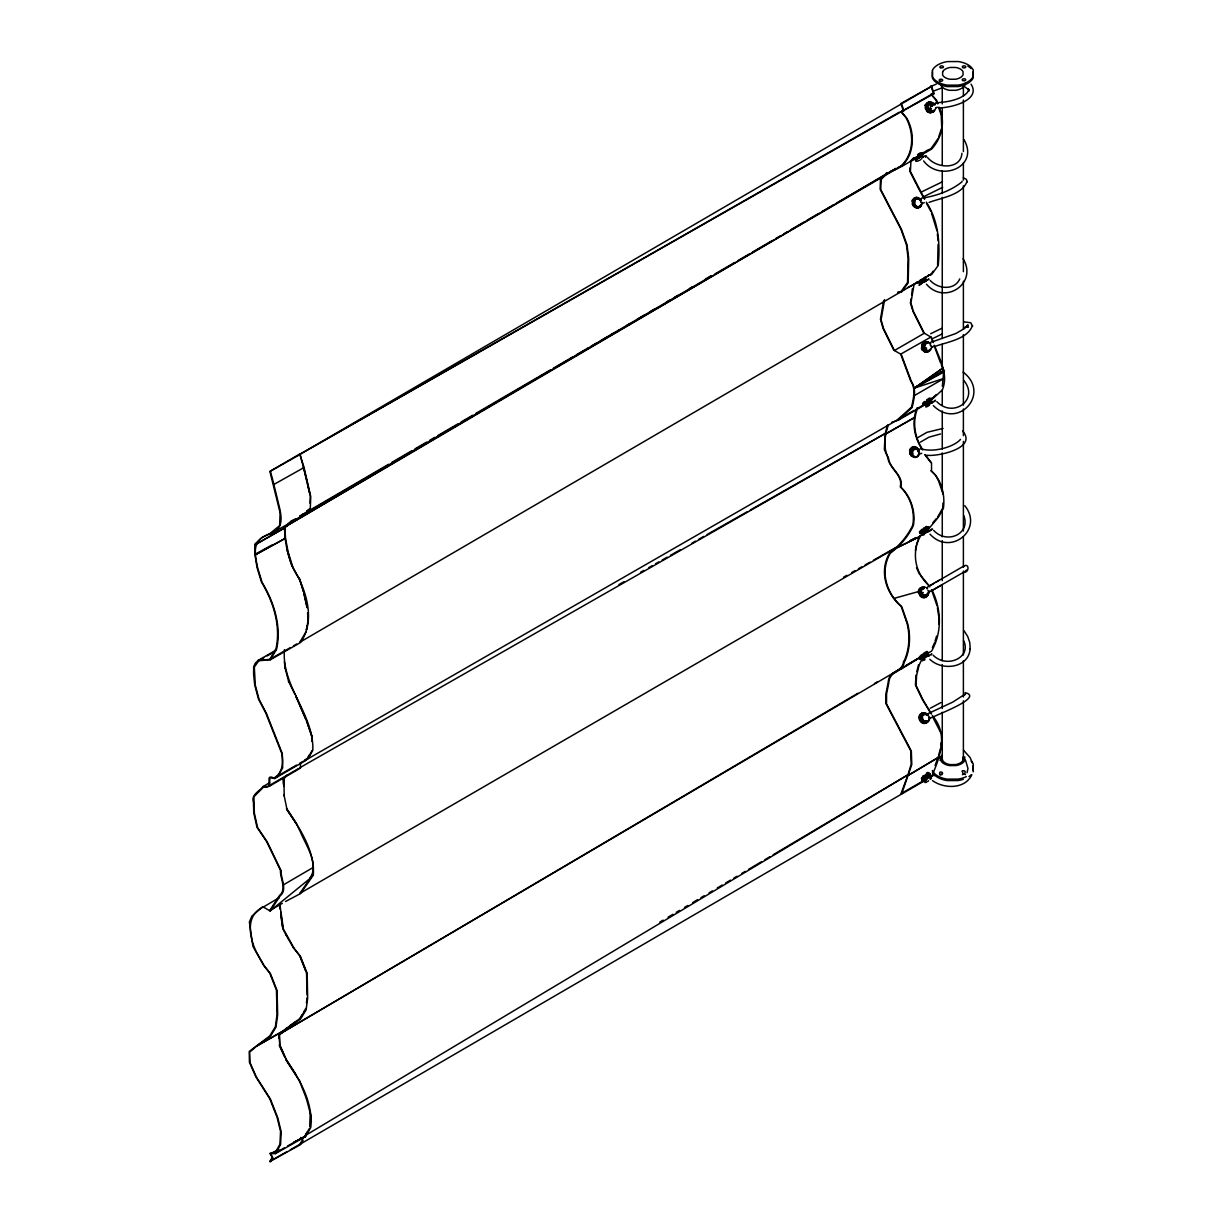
<?xml version="1.0" encoding="UTF-8"?>
<svg xmlns="http://www.w3.org/2000/svg" width="1223" height="1223" viewBox="0 0 1223 1223"><rect width="100%" height="100%" fill="white"/><g stroke="black" fill="none" stroke-linecap="round" stroke-linejoin="round"><path stroke-width="1.5" d="M308.15 620.153L306.484 629.83M937.613 265.055L938.056 244.539M967.041 181.386C962.012 195.16 941.45 197.744 929.052 202.407M972.484 325.608C967.454 339.382 946.892 341.966 934.494 346.613M301.301 1137.787L303.029 1140.386L300.445 1144.682L269.779 1161.498L272.24 1157.401L269.947 1153.274L274.869 1153.258L279.945 1144.193L280.556 1131.382L277.117 1117.394L269.779 1098.728L255.79 1076.729L249.416 1062.298L249.247 1051.383L269.779 1035.973L275.358 1026.754L277.04 1014.524L276.459 990.217L269.779 973.202L263.602 965.375L252.886 946.266L249.37 922.004L251.877 916.134L262.7 906.671L270.207 911.013L280.25 895.74C287.711 889.748 280.51 878.099 281.091 870.608L267.164 841.806L257.61 827.635L254.369 813.203L253.91 796.785L263.74 786.878L269.656 786.053L300.445 768.105L300.445 763.228M942.964 503.02L942.78 508.08L937.613 517.069M310 503.188L310.26 495.575L303.396 466.926M310.138 1127.132L310.657 1114.856L306.438 1098.682M287.191 550.319L291.93 565.974C305.521 587.56 316.665 619.526 300.445 642.579L270.405 659.747L258.802 660.741L254.308 667.101L255.317 685.247L259.077 699.357L266.461 713.529L282.299 753.567L282.696 767.876L278.278 775.596L274.671 778.501L269.794 777.797L269.656 786.053M909.943 167.872L909.774 171.159L916.195 183.909M915.966 675.172L915.446 685.063L922.157 699.097L930.917 713.62M305.735 1008.486L303.885 1011.987M938.729 624.265L939.157 619.128L937.399 607.846M911.67 295.171L912.358 288.781M915.446 550.671L915.966 545.871M306.469 1002.906L307.049 997.846M961.92 153.257C961.003 169.447 937.017 169.34 927.386 157.308M942.337 386.3L943.804 370.386L941.221 364.714M306.362 629.692L307.049 626.1M926.178 528.978L928.119 528.107L926.392 530.094M925.826 654.412L927.065 654.06L926.254 655.115M929.404 400.533L931.33 399.646L929.205 401.694M883.602 300.873L880.453 319.218L882.96 328.207L893.799 350.16L901.305 354.502L911.334 381.347C916.776 389.128 913.963 399.05 912.175 407.458L898.248 420.192L891.812 422.256M884.596 299.589L881.08 319.799L883.587 328.559L894.41 350.527L924.313 333.237L913.489 311.59L910.906 302.922L914.131 283.981M967.026 772.737L967.974 768.487L965.528 760.186M932.446 71.698L932.385 78.012A20.837 12.031 0 0 0 947.244 86.588L958.19 86.558A21.433 12.383 0 0 0 973.202 77.89L973.263 71.576M965.146 83.378L964.718 85.228A12.505 7.216 0 0 1 955.958 90.288L949.568 90.303A12.154 7.017 0 0 1 940.9 85.304L940.502 83.454M973.202 770.429L973.263 764.115A20.837 12.031 0 0 0 971.184 761.18M973.202 771.866L973.263 765.552M910.631 301.164L911.318 298.366M916.822 671.687L918.534 664.701M970.16 648.633C968.83 668.293 942.077 671.274 929.862 659.319M282.33 903.338L269.595 910.661L279.624 895.389C287.099 889.396 279.899 877.747 280.464 870.256L266.553 841.455L256.983 827.283L253.757 812.836L253.451 802.517C250.669 794.675 259.459 791.373 263.128 786.527C275.787 790.562 262.807 772.554 274.044 778.134L296.455 765.139M299.329 768.013L885.116 433.63L887.577 425.038M299.941 1144.3L901.611 794.063L911.792 764.513L911.334 751.09L886.507 703.898L886.583 693.823L888.739 683.137C889.61 669.394 902.727 674.056 904.301 661.49L904.928 661.031C910.004 649.275 910.768 636.189 907.695 623.806L901.794 606.746C886.476 593.507 879.49 571.401 890.329 553.193C899.914 546.131 908.139 536.545 913.398 525.554C915.767 511.887 910.982 496.66 900.877 487.213C903.919 475.197 889.733 469.235 888.433 457.861C882.838 447.924 884.764 435.785 888.204 425.405M916.99 407.886C911.41 421.843 914.07 437.192 922.218 449.514M917.617 408.253C912.037 422.195 914.682 437.544 922.83 449.881M931.36 402.887L927.477 405.868M306.973 1132.238L305.2 1135.601L907.986 774.862L911.181 764.146L910.707 750.739L885.895 703.546L885.972 693.456L888.127 682.786C888.983 669.042 902.115 673.69 903.675 661.139L904.317 660.68C909.377 648.909 910.157 635.838 907.084 623.455L901.168 606.394C885.849 593.14 878.863 571.049 889.717 552.842C899.302 545.779 907.527 536.178 912.771 525.187C915.156 511.535 910.355 496.293 900.266 486.861C903.293 474.845 889.106 468.883 887.822 457.509L884.367 449.529L885.116 433.63M938.653 755.019L940.716 747.834M929.342 400.425L930.061 399.386L929.159 400.288M935.045 641.127L936.589 636.113M924.894 654.947C927.982 652.195 927.89 654.84 925.994 653.097A3.501 1.116 -43.2 0 0 922.784 655.146L921.179 656.843M270.405 659.747L276.612 649.092C281.657 626.344 273.906 601.762 262.089 582.423L257.656 567.869C254.491 552.108 251.479 539.572 270.726 533.763C286.946 527.465 279.914 510.847 277.285 498.464L273.845 484.476L304.053 467.538L299.834 453.932L269.901 471.436L280.098 512.773L279.624 525.645L270.115 533.396L261.737 537.6L254.812 544.174L254.873 554.34L257.029 567.503L261.462 582.056C273.279 601.395 281.045 625.977 275.985 648.74L269.779 659.396L258.175 660.389L255.225 663.279L253.681 666.734L253.589 674.225L254.69 684.895L258.466 698.99L265.85 713.177L281.687 753.215C283.69 762.143 282.651 773.043 274.044 778.134M270.405 1161.85L272.867 1157.753L270.558 1153.625L275.481 1153.625L280.571 1144.56L281.183 1131.734L277.743 1117.746L270.405 1099.095L256.417 1077.081L250.042 1062.665L249.66 1052.177L256.769 1046.001L286.534 1029.093L300.445 1019.156L306.117 1009.877L307.661 998.197L307.156 973.355L300.445 956.386L294.254 948.559L283.43 929.144L279.822 904.301M938.729 136.701L941.741 127.956L941.221 115.084L938.928 108.45M907.986 774.862L900.984 793.712L923.044 780.947M935.121 765.552L938.133 756.823M925.062 654.657L920.629 658.647L922.463 658.066M926.468 653.586L900.525 669.47M916.562 544.235L919.574 535.995M917.647 157.721L922.968 154.648L920.873 155.673M922.539 153.884L917.464 156.743M931.529 776.743C940.105 756.93 948.635 734.396 932.354 715.562M286.824 1027.901L278.691 1034.75L278.859 1038.235M932.354 647.64L934.525 642.794M922.249 658.463L919.161 665.052L916.577 675.539L916.073 685.415L922.769 699.464L931.529 713.987M928.165 531.455L924.191 533.87L922.387 531.302M964.748 694.985L965.513 693.884L952.702 702.14L930.611 712.428M928.012 104.658L927.661 105.3A3.531 2.828 78.4 0 1 932.568 105.912A3.547 2.752 -89.7 0 0 931.009 104.047L929.052 103.97M307.554 758.092L309.419 754.851M307.814 758.046L312.247 750.326M309.281 1128.63L304.986 1136.136L287.543 1146.043M925.001 657.76L923.931 659.64M299.834 642.213L306.163 631.542M886.904 172.611L880.499 179.2L880.132 189.244L900.862 229.053L906.442 244.707L908.093 258.282L907.542 282.513L900.862 291.808L897.774 292.144M960.498 439.393C954.567 446.426 935.243 452.51 922.616 449.193M290.34 1149.742L299.834 1144.315L302.402 1140.035L300.69 1137.436M300.277 1017.888L302.081 1014.937M299.834 1018.79L304.558 1011.069M971.888 774.755C965.008 789.401 944.156 788.927 932.522 780.641M962.165 181.172L961.828 181.982C950.959 190.681 937.231 195.573 923.61 197.912M959.734 278.905C955.163 290.034 938.821 289.759 930.168 280.449M299.941 893.233L312.721 874.812M287.038 809.106C299.91 828.919 314.877 850.505 313.333 875.164L300.445 893.631L285.509 901.504M924.221 279.41L920.674 281.458M931.345 403.238L935.457 400.227L934.54 401.557M299.941 516.672L900.862 166.282C914.223 153.487 914.269 133.215 905.953 117.622L901.03 111.935L903.323 110.452L900.862 103.527L931.529 86.359L934.112 93.621L901.489 111.69L906.579 117.974C917.25 135.615 913.596 165.701 891.047 171.098M938.133 138.444L930.917 148.763L926.27 150.75M922.371 279.272L930.917 274.288L933.149 271.216M927.324 528.856L926.606 529.681M920.445 284.271L921.622 283.277M963.495 566.616C968.891 561.816 970.145 572.838 963.311 572.44M931.376 654.855L931.788 653.846L928.226 656.262M912.343 449.208L912.679 448.917A3.531 2.859 70.4 0 1 915.645 449.223A3.531 2.859 70.9 0 0 911.746 450.003M309.786 878.206C320.013 864.768 305.368 844.497 300.292 831.671L296.226 823.385L286.427 808.739M929.19 527.113L926.789 529.972A5.289 0.841 -36.5 0 0 927.523 527.801A5.289 0.841 -36.5 0 0 920.797 532.831A5.289 0.841 -36.5 0 0 923.503 532.402M932.813 522.817L936.421 518.506M287.558 774.679L283.446 779.25L283.919 785.93M285.035 537.157C286.717 551.787 290.768 567.227 299.834 579.457M887.516 172.963L881.126 179.552L880.743 189.596L901.489 229.404L907.069 245.059L908.704 258.634L908.169 282.865L901.489 292.159L898.401 292.511M910.294 161.283L913.642 157.828M914.269 158.195L910.906 161.635L910.401 171.526L924.573 198.875M922.142 657.087L921.454 658.234L923.503 657.255M926.774 654.855L927.783 653.541L926.423 654.213M929.786 401.175L930.52 400.059L926.774 402.092M930.306 401.878C932.996 398.01 921.164 407.549 927.523 403.987M284.363 527.403L291.059 521.09L295.446 518.888M928.318 531.485L932.369 528.902L931.269 530.018M928.609 531.516C932.308 527.128 918.335 537.218 924.236 534.65M923.396 280.419L923.487 280.357A4.403 0.917 -21.3 0 0 925.047 279.119M930.917 399.462L936.329 394.509M931.529 399.829L942.367 389.908C948.62 374.437 940.074 360.25 934.754 346.048M926.53 530.904C931.36 525.982 918.611 534.772 923.671 532.953M926.193 656.338C930.978 651.095 917.235 661.444 924.022 657.943M925.169 403.422L926.973 402.107M926.285 402.657L924.145 404.706L925.964 404.094M918.519 281.932C916.761 284.424 926.377 280.755 923.747 279.929M270.405 910.783L310.764 877.869M915.247 198.585L914.514 199.196A4.403 3.593 64.1 0 0 914.544 204.73A4.403 3.593 64.1 0 0 919.467 206.305M922.356 656.675L924.145 655.283M928.089 103.863L928.838 103.267A4.403 3.531 78.4 0 1 933.149 104.475M924.175 282.039L926.361 280.449L922.754 282.528M300.277 516.213L302.937 514.134M306.958 511L309.618 508.921M299.834 516.687L302.631 514.516M306.82 511.245L309.618 509.058M270.726 533.763L300.445 517.054L310.245 509.425L310.764 496.553L304.053 467.538M304.466 760.492L306.53 758.902M307.325 758.505L304.206 760.951L914.116 410.347M924.619 531.47L925.536 530.782M924.389 282.085L925.184 281.519M925.291 281.244L929.006 279.027L923.854 281.856M925.536 657.332L927.661 656.231M256.769 1046.001L270.405 1036.324L275.985 1027.106L277.667 1014.891L277.086 990.569L270.405 973.569L264.214 965.727L256.83 952.9C249.492 938.27 244.631 915.339 263.327 907.038L279.073 897.789M289.775 1025.791L300.109 1018.407M285.907 1028.742L295.186 1022.107M913.688 158.577L916.7 157.155L915.905 157.324M919.069 155.871L921.011 154.71M921.622 156.406L918.305 158.287M944.416 371.716L914.33 388.165L943.132 367.909L914.376 388.104L944.37 378.243L914.33 395.595M917.388 437.849L926.942 432.331L943.086 428.402M920.43 442.115L929.021 437.161L940.563 433.951M922.173 282.91L918.962 285.219L919.956 284.883M927.707 401.404L929.511 400.242M920.873 202.147L920.934 202.116A2.645 2.415 -82.5 0 1 921.301 198.478A2.645 2.415 -82.5 0 1 924.695 198.86M930.183 530.828L929.098 531.516M921.852 282.956L923.762 281.718M920.445 154.236L917.938 155.688M920.72 154.74L917.831 156.406M921.087 192.164L942.474 181.738M923.931 196.582L942.719 187.287M923.273 280.526L922.708 280.801A4.403 0.917 -21.3 0 1 920.613 281.672M919.956 153.318L919.176 153.792M920.369 154.098L919.36 154.694M915.951 158.348L913.764 159.586L915.232 158.929M920.781 155.902L921.974 155.092M916.363 159.112L915.706 159.54L917.525 158.7M926.285 528.688L920.965 533.213L922.815 532.647M901.489 166.634L931.529 149.114C942.046 137.954 945.746 121.184 938.989 107.15M926.315 402.306L924.206 403.284L929.984 399.325L924.359 403.498L925.215 403.33M944.416 370.844L914.376 388.104L942.26 371.333M908.613 775.214L938.76 757.175L908.383 775.214M963.25 566.371L964.458 565.653L935.84 582.286M659.839 922.081L663.126 920.124M668.048 917.204L672.971 914.284M676.258 912.327L679.545 910.386M684.467 907.451L687.754 905.509M692.677 902.574L697.599 899.654M700.886 897.713L704.173 895.756M709.095 892.836L712.382 890.879M717.305 887.959L722.227 885.024M725.514 883.082L730.437 880.163M733.724 878.206L737.01 876.249M741.933 873.329L745.22 871.388M748.491 869.431L761.639 861.634M764.91 859.677L769.848 856.757M773.119 854.801L907.756 774.862M284.883 537.875L284.546 527.159L480.394 411.723M483.681 409.781L528.107 383.594M531.409 381.652L536.347 378.748M539.633 376.806L551.16 370.019M554.447 368.077L559.385 365.157M562.672 363.216L565.959 361.289M570.896 358.37L584.074 350.619M587.361 348.677L598.873 341.874M602.175 339.948L607.112 337.028M610.399 335.087L613.686 333.145M618.624 330.241L621.926 328.299M626.864 325.394L630.151 323.453M635.089 320.548L644.964 314.724M649.902 311.804L654.84 308.899M666.352 302.112L669.638 300.17M674.576 297.265L677.878 295.324M689.39 288.536L692.692 286.595M705.854 278.829L710.792 275.924M919.406 153.701L920.736 152.967M916.073 158.21L914.743 159.143M275.481 1153.625L305.597 1136.488L310.764 1127.499C312.95 1108.145 304.512 1088.898 294.835 1072.77L285.983 1059.087L279.7 1044.641L279.41 1034.184L858.011 693.212M874.445 683.519L877.732 681.593M903.109 667.223L279.41 1034.184M906.304 665.343L919.085 657.821M893.142 673.231L920.567 657.057M263.128 786.527L269.549 782.751M269.901 471.436L300.445 454.283M930.917 86.007L933.485 93.269L299.941 454.283L931.529 86.359M299.604 516.167L388.578 464.281M391.88 462.37L411.647 450.844M414.933 448.917L426.475 442.191M429.762 440.265L434.715 437.391M438.002 435.464L457.784 423.938M461.071 422.011L472.598 415.285M475.9 413.374L550.044 370.141M553.331 368.215L573.113 356.688M576.4 354.762L587.942 348.035M591.229 346.124L596.182 343.235M599.469 341.309L619.235 329.782M622.538 327.871L634.064 321.145M637.366 319.218L711.511 275.985M714.798 274.059L734.58 262.532M737.866 260.621L749.409 253.895M752.695 251.969L772.477 240.442M775.764 238.516L780.702 235.642M784.004 233.715L787.306 231.789M790.593 229.878L803.771 222.189M807.073 220.262L818.6 213.536M821.902 211.625L833.429 204.898M836.731 202.972L896.046 168.392L284.546 527.159M299.941 642.197L917.77 281.963M283.247 884.963L313.333 867.382M920.644 594.026L923.273 592.498M269.029 785.701L298.213 768.686M932.018 590.48L967.087 570.224L965.773 570.575M299.666 763.29L302.861 761.425M274.671 778.501L305.093 760.859L308.181 758.459L312.828 750.356C314.173 714.186 281.107 686.225 284.47 649.581M299.757 893.463L896.933 547.293M939.432 580.084L929.404 585.909C915.156 573.48 911.242 553.163 920.185 536.347L927.416 530.339L938.24 517.436L943.392 508.432C945.226 495.254 941.771 480.104 931.529 471.054L931.529 462.936L925.352 454.91M941.206 585.282L933.516 589.715M901.611 794.063L923.655 781.298M914.33 388.165L943.804 370.386M930.886 585.144L934.189 583.249M258.175 660.389L276.383 649.902M258.802 660.741L263.771 657.882M267.073 655.971L275.343 651.202M917.418 408.451L924.007 404.66M898.248 420.192L926.27 404.079M901.152 291.319L904.454 289.423M907.772 287.543L919.069 281.917M920.995 279.96L930.917 274.288M299.941 454.283L899.211 112.271M269.779 659.396L290.34 647.64M293.505 645.836L296.669 644.032M885.742 433.982L915.033 417.242L885.452 434.027M269.779 1161.498L287.176 1151.546M918.228 154.327L919.864 153.487M918.656 155.107L922.157 153.043L921.286 153.41M919.482 156.651L921.118 155.81M255.638 544.449L284.974 527.755L291.686 521.457L300.445 517.054M255.424 544.541L284.974 527.755L285.494 538.227L288.078 551.695L292.71 566.937M618.976 584.533L623.959 581.705M640.577 572.272L643.894 570.377M648.878 567.548L652.211 565.668M655.528 563.788L658.861 561.892M662.178 560.012L667.162 557.184M670.479 555.303L680.462 549.647M692.08 543.043L695.413 541.147M698.73 539.267L703.714 536.438M707.047 534.558L746.917 511.917M750.249 510.037L884.84 433.661M257.12 1045.818L286.534 1029.093L279.303 1035.101L279.822 1045.573L286.534 1060.219L295.813 1074.558M274.869 1153.258L284.378 1147.847M843.534 577.195L846.851 575.314M851.82 572.502L855.137 570.621M858.454 568.726L861.772 566.845M865.089 564.965L870.073 562.152M873.39 560.272L896.597 547.094M917.525 154.755L918.794 154.098M917.861 155.535L919.207 154.862M930.306 708.239L940.9 702.583M255.301 554.172L271.735 545.122M255.913 554.539L285.494 538.227L255.5 554.707M917.449 156.406L919.818 155.122M918.442 156.284L916.073 157.568M919.406 154.358L917.999 155.168L920.415 153.945L919.467 154.404M918.427 155.948L920.445 154.908M916.486 158.333L917.892 157.522M930.672 333.741L941.741 328.345M933.302 338.297L942.383 333.833M918.779 154.755L920.445 153.823M915.446 158.868L917.112 157.935M926.896 653.586L931.529 651.217C942.291 632.383 941.42 609.497 932.155 590.25M900.862 166.282L897.514 167.75M897.544 547.644L920.185 536.347L897.223 547.461M270.405 1154.038L273.753 1152.372M293.872 1142.343L305.597 1136.488L293.917 1142.206M921.286 155.367L922.111 154.954M914.605 159.296L916.424 158.287M921.255 657.271L921.699 657.301M270.558 1153.625L278.905 1149.544M918.244 155.611L920.308 154.648M930.565 86.588L936.237 84.127M933.042 91.236L942.429 87.72M941.053 760.095L939.921 760.171L941.221 759.269M932.889 717.152C934.769 715.424 984.821 697.263 965.085 692.661M922.555 532.571L921.683 532.708L927.294 528.519M922.249 152.921L926.896 151.117M929.312 103.909L928.578 104.184A3.531 2.828 78.4 0 1 930.581 105.468M933.485 93.269L930.917 94.186L936.069 100.148L937.215 103.466M934.112 93.621L931.529 94.538L936.696 100.5L937.842 103.817M901.489 111.69L903.95 110.819L901.489 103.879M894.961 598.139L918.335 591.611M933.424 341.446L955.805 333.527L964.626 328.437L967.103 325.517L967.546 327.351L967.974 324.829L966.797 326.602L968.05 327.244M926.789 527.816L923.136 529.727L921.576 532.066M926.682 527.679L921.515 531.974M928.44 274.992L931.529 274.64L938.24 265.406C940.258 243.652 938.607 220.874 926.315 202.131M938.561 102.564C949.598 101.922 965.069 98.421 968.769 90.089L968.662 91.312L968.494 88.958L969.075 90.059L964.825 86.818M938.469 107.838C949.721 108.205 981.733 100.561 971.047 84.173M964.121 321.894L970.756 322.75L972.637 326.266M964.947 327.107L967.515 327.107M929.526 103.94L929.847 103.924A3.547 2.752 -89.7 0 1 932.079 106.004M926.774 455.231C937.353 456.806 977.911 448.26 962.623 431.062M928.379 108.373L931.544 108.786M940.044 774.755C946.892 773.242 937.43 769.328 940.044 774.755A1.758 1.024 0 0 1 941.817 774.755M897.422 419.779L911.548 407.106C913.352 398.698 916.149 388.776 910.707 380.995L900.678 354.135L930.917 337.044L932.201 340.514M963.296 177.794L966.353 179.338L967.194 182.044M295.676 695.795L306.927 721.753L311.85 736.032L312.033 741.413M933.149 655.222C947.03 669.134 972.132 657.118 963.525 640.516M936.803 401.648C953.481 418.786 979.791 399.187 963.632 380.307M933.348 405.623C957.976 430.236 991.394 393.47 963.097 372.113M933.577 530.293C946.938 544.984 971.23 533.595 963.693 515.433M930.015 534.176C950.393 556.618 984.133 529.635 964.794 505.68M926.484 284.225C944.722 305.643 978.201 283.369 963.113 258.787M963.495 750.158L970.129 757.572L972.468 763.076M923.625 160.962C939.967 182.731 980.112 167.092 963.892 139.498M930.917 470.702L935.549 475.181L938.653 481.159L943.285 494.612M296.715 824.256L287.145 810.085L283.95 794.751M923.564 777.69L926.163 780.381M293.505 947.871L299.941 956.019L306.621 973.034M921.867 656.613L923.793 659.029M922.234 595.142L920.277 591.366M929.877 586.795L919.054 573.404L916.486 567.732M924.726 454.559L930.917 462.569M284.195 796.02L283.95 778.577M929.297 400.685L931.162 403.177M925.536 402.856L927.416 405.348M926.132 529.146L927.936 531.699M919.069 281.275L920.781 283.919M285.907 1059.867L299.834 1081.56M964.167 630.915L967.76 636.587L969.808 642.641L970.175 649.016M285.907 934.754L293.642 948.207M288.796 682.113L284.883 667.177M916.99 185.499L923.961 198.508M926.56 203.4L930.917 211.518M299.314 578.265L303.64 591.84M932.553 716.785L940.716 732.562M282.819 928.777L286.121 935.045M310.275 1113.327L310.26 1126.521M288.49 681.226L294.911 694.282M912.878 311.223L923.701 332.885L931.529 337.41L933.47 342.593M285.188 668.385L284.363 661.796M299.238 1080.245L307.049 1100.211M279.211 1045.222L284.424 1056.611M295.706 695.581L305.811 719.292M299.834 956.034L305.857 971.307M934.785 347.424L940.579 362.986M931.544 213.276L936.971 230.719M937.108 605.966L931.529 589.883A2.645 2.156 60.3 0 1 927.814 590.663M306.53 720.989L311.682 735.925L311.88 741.214M910.294 302.555L912.358 309.495M300.338 581.2L303.442 591.687M299.834 453.932L303.442 467.186M270.512 471.788L273.967 484.446M303.885 469.005L307.049 481.831M304.038 593.522L307.156 607.586M303.839 593.461L307.049 607.541M964.748 756.823L964.718 760.507A12.505 7.216 0 0 1 955.958 765.567L949.568 765.583A12.154 7.017 0 0 1 940.9 760.584L940.93 756.899A12.505 7.216 0 0 1 942.184 755.172M963.051 757.098L963.021 760.247A10.717 6.191 0 0 1 955.499 764.589L950.042 764.604A10.426 6.008 0 0 1 942.597 760.309L942.26 758.734M307.432 483.635L309.373 492.594M280.189 908.46L279.532 904.821M279.547 905.739L280.235 909.331M282.681 927.187L280.678 911.991M282.498 927.049L280.755 914.712M937.353 234.082L938.133 240.809M910.432 451.715L910.386 451.318A4.51 3.654 70.4 0 1 910.508 450.217M307.584 612.968L308.074 620.703M941.099 742.667L941.221 746.03M306.53 973.004L307.08 994.91M963.388 84.769L963.388 96.204M963.388 100.026L963.388 151.514M963.388 162.949L963.388 180.117M963.388 185.835L963.388 271.659M963.388 281.198L963.388 328.88M963.388 334.598L963.388 405.165M963.388 408.971L963.388 435.678M963.388 441.396L963.388 531.027M963.388 536.759L963.388 567.273M963.388 571.08L963.388 654.993M963.388 660.726L963.388 696.957M963.388 700.764L963.388 759.896M942.26 84.83L942.26 103.894M942.26 107.716L942.26 164.922M942.26 170.654L942.26 193.54M942.26 197.346L942.26 338.481M942.26 344.198L942.26 367.083M942.26 389.969L942.26 405.226M942.26 410.943L942.26 449.086M942.26 452.907L942.26 491.05M942.26 510.113L942.26 536.821M942.26 540.627L942.26 580.68M942.26 584.502L942.26 660.787M942.26 664.593L942.26 708.469M942.26 712.275L942.26 759.957M283.323 778.225L283.323 784.218M930.886 777.048A2.645 0.856 -44.1 0 1 933.302 775.076A2.645 0.856 -44.1 0 1 934.036 775.841M931.483 778.531A2.645 0.856 -44.1 0 1 930.183 778.378M926.056 780.763A2.645 0.856 -44.1 0 1 926.407 779.907M926.759 779.418A2.645 0.856 -44.1 0 1 928.731 777.675M926.896 781.986A4.418 1.437 -44.1 0 1 924.909 781.1A4.418 1.437 -44.1 0 1 929.174 776.605A4.418 1.437 -44.1 0 1 931.162 777.492M930.764 778.256A4.418 1.437 -44.1 0 1 930.168 779.082M928.609 780.717A4.418 1.437 -44.1 0 1 927.737 781.436M931.773 717.366A2.645 2.14 72.6 0 1 928.67 717.014M928.089 715.791A2.645 2.14 72.6 0 1 931.238 713.238M929.556 717.014A4.418 3.577 72.6 0 1 925.826 722.013A4.418 3.577 72.6 0 1 922.708 715.531A4.418 3.577 72.6 0 1 928.578 714.981M920.185 657.561A5.289 0.826 -36.4 0 1 919.023 657.393M920.093 656.17A5.289 0.826 -36.4 0 1 921.989 654.55M923.105 653.724A5.289 0.826 -36.4 0 1 927.309 651.492M923.151 657.836A5.289 0.826 -36.4 0 1 920.445 658.264A5.289 0.826 -36.4 0 1 927.187 653.235A5.289 0.826 -36.4 0 1 926.407 655.406M920.69 658.264A5.289 0.826 -36.4 0 1 920.369 657.103A5.289 0.826 -36.4 0 1 926.101 652.837A5.289 0.826 -36.4 0 1 927.431 653.235M922.31 350.328A5.289 4.128 88.2 0 1 921.408 347.836M921.592 345.115A5.289 4.128 88.2 0 1 922.081 343.908M923.732 342.165A5.289 4.128 88.2 0 1 925.842 341.721M930.458 348.83A5.289 4.128 88.2 0 1 924.833 351.72A5.289 4.128 88.2 0 1 922.998 344.229A5.289 4.128 88.2 0 1 928.945 342.669M929.419 350.068A5.289 4.128 88.2 0 1 923.655 351.261A5.289 4.128 88.2 0 1 922.646 343.862A5.289 4.128 88.2 0 1 928.41 342.7M925.78 350.481A3.531 2.752 88.2 0 1 923.915 349.197A3.531 2.767 86.9 0 0 925.735 350.481M924.252 344.244A3.531 2.752 88.2 0 1 924.863 343.755M928.777 350.359A4.403 3.44 88.2 0 1 923.931 349.732A4.403 3.44 88.2 0 1 924.359 343.525L925.123 342.944A4.403 3.44 88.2 0 1 927.753 342.837M925.551 350.252A3.531 2.752 88.2 0 1 924.848 350.527M926.086 350.237A3.531 2.752 88.2 0 1 925.398 350.497M926.163 350.221A3.531 2.752 88.2 0 1 924.374 346.568A3.531 2.752 88.2 0 1 926.652 343.449M927.584 350.42A3.531 2.752 88.2 0 1 926.866 350.435M927.049 350.435A3.531 2.752 88.2 0 1 923.854 347.5A3.531 2.752 88.2 0 1 926.101 343.464M924.267 202.575A2.645 2.415 -82.5 0 1 921.316 202.666M921.867 202.208A4.418 4.021 -82.5 0 1 917.036 207.237A4.418 4.021 -82.5 0 1 914.483 200.664A4.418 4.021 -82.5 0 1 921.057 200.144M927.126 595.57A5.289 4.326 60.3 0 1 922.173 597.451M921.026 596.839A5.289 4.326 60.3 0 1 920.032 595.953M918.672 593.598A5.289 4.326 60.3 0 1 921.393 587.697M928.395 592.589A5.289 4.326 60.3 0 1 923.854 597.176A5.289 4.326 60.3 0 1 919.283 590.877A5.289 4.326 60.3 0 1 924.634 587.422M927.967 592.849A5.289 4.326 60.3 0 1 923.426 597.436A5.289 4.326 60.3 0 1 918.84 591.137A5.289 4.326 60.3 0 1 924.206 587.667M924.45 595.769A3.531 2.874 60.3 0 1 923.671 595.8M921.439 594.607A3.531 2.874 60.3 0 1 920.399 591.305M919.956 591.565A3.531 2.874 60.3 0 1 920.185 590.77M927.6 593.598A4.403 3.593 60.3 0 1 922.249 595.647A4.403 3.593 60.3 0 1 920.904 588.966L921.653 588.37A4.403 3.593 60.3 0 1 923.503 587.973M926.04 594.99A3.531 2.874 60.3 0 1 921.408 592.513A3.531 2.874 60.3 0 1 924.007 588.553M927.049 593.843A3.531 2.874 60.3 0 1 926.621 594.5M925.597 595.234A3.531 2.874 60.3 0 1 920.98 592.773A3.531 2.874 60.3 0 1 923.579 588.813M922.555 403.452A5.289 0.764 -36 0 1 922.983 402.933M923.655 402.26A5.289 0.764 -36 0 1 924.542 401.48M926.682 399.845A5.289 0.764 -36 0 1 927.814 399.095M928.853 398.438A5.289 0.764 -36 0 1 929.755 397.964M925.612 404.492A5.289 0.764 -36 0 1 924.42 403.896A5.289 0.764 -36 0 1 931.024 399.264A5.289 0.764 -36 0 1 929.923 401.45M925.092 403.789A5.289 0.764 -36 0 1 923.915 403.193A5.289 0.764 -36 0 1 930.504 398.56A5.289 0.764 -36 0 1 929.419 400.747M922.769 660.772A4.418 0.948 -38.9 0 1 925.459 656.904A4.418 0.948 -38.9 0 1 928.792 656.139M924.985 659.625A4.418 0.948 -38.9 0 1 924.114 660.175M922.723 157.201A2.645 0.826 -30.4 0 1 925.964 155.734A2.645 0.826 -30.4 0 1 925.475 157.293M921.943 158.684A2.645 0.826 -30.4 0 1 921.806 158.271M917.296 159.525A2.645 0.826 -30.4 0 1 918.045 158.761M918.565 158.379A2.645 0.826 -30.4 0 1 920.353 157.492M918.84 160.656A4.418 1.376 -30.4 0 1 915.599 160.534A4.418 1.376 -30.4 0 1 920.002 156.972A4.418 1.376 -30.4 0 1 923.243 157.094M920.827 159.54A4.418 1.376 -30.4 0 1 919.849 160.137M927.003 588.829A2.645 2.156 60.3 0 1 929.083 586.505M928.731 590.663A4.403 3.593 60.3 0 1 925.826 595.632A4.403 3.593 60.3 0 1 921.347 590.694A4.403 3.593 60.3 0 1 925.826 587.437M926.774 587.957A4.403 3.593 60.3 0 1 927.6 588.691M934.984 104.245A2.645 1.559 -82.3 0 1 936.329 102.518A2.645 1.559 -82.3 0 1 937.751 103.374M937.261 107.089A2.645 1.559 -82.3 0 1 936.054 107.716M932.201 105.652A2.645 1.559 -82.3 0 1 932.583 105.27M934.494 110.941A4.418 2.614 -82.3 0 1 930.825 110.498A4.418 2.614 -82.3 0 1 931.636 104.307A4.418 2.614 -82.3 0 1 935.305 104.765M935.656 107.93A4.418 2.614 -82.3 0 1 935.029 110.085M914.284 204.165A3.531 2.889 65.6 0 1 913.933 203.324M915.125 199.624A3.531 2.889 65.6 0 0 914.529 200.098A3.531 2.874 64.1 0 1 915.92 199.303M925.001 780.809A5.289 1.789 -44.8 0 1 922.845 779.082A3.929 1.33 -44.9 0 1 924.924 775.841A3.929 1.33 -44.9 0 1 928.074 773.899M910.89 449.223A4.51 3.654 70.4 0 1 913.184 447.557M910.371 452.892A4.418 3.577 70.4 0 1 910.202 451.776M914.712 448.107A4.418 3.577 70.4 0 1 915.599 448.642M927.875 109.596A3.547 2.752 -89.7 0 1 927.508 108.816A3.531 2.828 78.4 0 0 928.012 109.566M927.63 721.295A5.289 4.311 63 0 1 921.943 722.808A5.289 4.311 63 0 1 919.161 716.219A5.289 4.311 63 0 1 924.389 713.59M928.532 720.821A5.289 4.311 63 0 1 922.127 721.83A5.289 4.311 63 0 1 920.751 714.293A5.289 4.311 63 0 1 927.386 714.629M928.96 718.329A5.289 4.311 63 0 1 928.899 719.628M928.089 721.05A5.289 4.311 63 0 1 922.387 722.564A5.289 4.311 63 0 1 919.62 715.975A5.289 4.311 63 0 1 924.833 713.345M925.949 713.972A5.289 4.311 63 0 1 926.942 714.874M922.968 721.585A3.531 2.874 63 0 1 922.218 721.173M927.309 721.157A4.403 3.593 63 0 1 921.974 720.637A4.403 3.593 63 0 1 921.561 714.66L922.31 714.064A4.403 3.593 63 0 1 925.138 713.911M926.071 714.431A4.403 3.593 63 0 1 926.896 715.18M925.887 721.035A3.531 2.874 63 0 1 921.867 717.366A3.531 2.874 63 0 1 925.444 714.477M926.147 720.989A3.531 2.874 63 0 1 921.469 718.054A3.531 2.874 63 0 1 925.001 714.721M911.777 456.393A5.289 4.296 70.9 0 1 910.845 455.476M910.126 454.329A5.289 4.296 70.9 0 1 909.652 453.045M909.56 450.385A5.289 4.296 70.9 0 1 909.958 449.177M916.119 456.959A5.289 4.296 70.9 0 1 910.615 452.693A5.289 4.296 70.9 0 1 913.535 446.701A5.289 4.296 70.9 0 1 919.054 450.951M918.733 454.834A5.289 4.296 70.9 0 1 917.174 456.546M918.656 453.794A5.289 4.296 70.9 0 1 911.961 455.965A5.289 4.296 70.9 0 1 911.685 447.496A5.289 4.296 70.9 0 1 918.565 451.134M911.716 449.514A3.531 2.859 70.9 0 1 915.263 449.361M913.994 455.873A4.403 3.577 70.9 0 1 912.144 448.489L912.893 447.908A4.403 3.577 70.9 0 1 917.342 449.086M917.953 450.033A4.403 3.577 70.9 0 1 918.335 451.104M911.823 449.193A3.531 2.859 70.9 0 1 914.055 449.101M912.817 453.091A3.531 2.859 70.9 0 1 917.326 449.453M917.816 450.217A3.531 2.859 70.9 0 1 918.121 451.073M912.817 454.023A3.531 2.859 70.9 0 1 912.679 449.162A3.531 2.859 70.9 0 1 916.837 449.621M910.264 454.146A4.403 3.577 70.9 0 1 909.866 453.076M911.441 448.413A4.403 3.577 70.9 0 1 912.312 448.077M914.223 448.291A4.403 3.577 70.9 0 1 915.125 448.826M962.44 774.709A1.758 1.024 0 0 1 965.497 774.694M966.323 776.636A21.433 12.383 0 0 1 958.19 779.097L947.244 779.143A20.837 12.031 0 0 1 932.385 770.551M937.965 758.749A21.433 12.383 0 0 1 942.352 756.808M932.385 771.988A20.837 12.031 0 0 0 947.244 780.58L958.19 780.534A21.433 12.383 0 0 0 963.296 779.311M971.062 774.816A21.433 12.383 0 0 1 968.937 776.574M967.852 66.118A20.837 12.031 0 0 1 971.184 68.626M927.615 406.326A4.418 0.78 -37.3 0 1 926.04 406.235A4.418 0.78 -37.3 0 1 930.413 402.535A4.418 0.78 -37.3 0 1 932.736 401.985M932.415 402.459A4.418 0.78 -37.3 0 1 931.88 403.055M929.404 405.134A4.418 0.78 -37.3 0 1 928.486 405.791M920.888 204.638A5.289 4.311 64.1 0 1 916.776 208.002A5.289 4.311 64.1 0 1 912.175 203.798M912.006 201.153A5.289 4.311 64.1 0 1 912.373 199.976M921.867 202.88A5.289 4.311 64.1 0 1 916.119 207.084A5.289 4.311 64.1 0 1 913.688 198.829A5.289 4.311 64.1 0 1 921.087 200.282M921.332 204.409A5.289 4.311 64.1 0 1 914.942 206.87A5.289 4.311 64.1 0 1 913.474 198.753A5.289 4.311 64.1 0 1 920.644 200.511M916.654 206.29A3.531 2.874 64.1 0 1 915.859 206.091M915.232 198.569A4.403 3.593 64.1 0 1 919.818 199.716M920.736 204.883A4.403 3.593 64.1 0 1 920.2 205.693M914.957 202.819A3.531 2.874 64.1 0 1 918.381 199.013M919.13 199.425A3.531 2.874 64.1 0 1 919.788 200.037M915.37 204.623A3.531 2.874 64.1 0 1 914.865 203.889M914.345 202.147A3.531 2.874 64.1 0 1 917.143 199.043M924.389 278.11A5.335 1.116 -21.3 0 1 919.925 280.296M925.169 276.933A5.335 1.116 -21.3 0 1 925.245 277.224M925.383 278.385A5.335 1.116 -21.3 0 1 923.059 280.847A5.335 1.116 -21.3 0 1 916.379 282.758M925.062 277.59A5.335 1.116 -21.3 0 1 924.313 279.18A5.335 1.116 -21.3 0 1 918.947 281.504M919.558 282.009A4.403 0.917 -21.3 0 1 916.822 282.024M921.745 453.259A2.645 2.201 -59.5 0 1 918.947 453.198M918.412 452.143A2.645 2.201 -59.5 0 1 922.417 449.238M911.456 448.658A2.645 2.201 -59.5 0 1 912.648 448.52M919.543 452.785A4.418 3.669 -59.5 0 1 914.162 457.356A4.418 3.669 -59.5 0 1 912.847 450.89A4.418 3.669 -59.5 0 1 919.13 450.752M934.25 345.238A2.645 2.079 85.1 0 1 931.1 346.445M930.397 345.39A2.645 2.079 85.1 0 1 932.935 341.829M926.575 348.356A2.645 2.094 85.1 0 1 926.27 347.76M931.039 349.258A4.418 3.47 85.1 0 1 925.964 350.023A4.418 3.47 85.1 0 1 925.612 343.525A4.418 3.47 85.1 0 1 930.749 343.908M931.544 345.987A4.418 3.47 85.1 0 1 931.437 348.234M919.36 531.974A5.289 0.841 -36.5 0 1 919.772 531.424M920.445 530.736A5.289 0.841 -36.5 0 1 922.341 529.116M923.441 528.29A5.289 0.841 -36.5 0 1 924.557 527.526M925.612 526.884A5.289 0.841 -36.5 0 1 926.514 526.394M925.735 530.813A5.289 0.841 -36.5 0 1 924.619 531.638M921.943 532.357A5.289 0.841 -36.5 0 1 920.292 532.127A5.289 0.841 -36.5 0 1 926.117 527.587A5.289 0.841 -36.5 0 1 927.783 527.801M921.393 778.501A5.289 1.789 -44.8 0 1 921.867 777.583M922.555 776.574A5.289 1.789 -44.8 0 1 923.411 775.55M926.453 773.043A5.289 1.789 -44.8 0 1 928.165 772.401M922.845 779.082A5.289 1.789 -44.8 0 1 928.807 773.685A5.289 1.789 -44.8 0 1 928.899 777.278M922.708 780.87A5.289 1.789 -44.8 0 1 922.891 777.492A5.289 1.789 -44.8 0 1 928.242 773.089A5.289 1.789 -44.8 0 1 929.006 775.688M928.318 774.587A3.531 1.192 -44.8 0 1 927.905 776.101M923.227 778.378A3.531 1.192 -44.8 0 1 925.23 775.749A3.531 1.192 -44.8 0 1 927.737 774.312M929.037 776.483A4.418 1.498 -44.8 0 0 927.401 774.771L926.545 775.336A4.418 1.498 -44.8 0 0 923.075 779.663A4.418 1.498 -44.8 0 0 925.215 780.259M925.398 780.595A3.531 1.192 -44.8 0 1 924.695 778.929A3.531 1.192 -44.8 0 1 928.379 775.611A3.531 1.192 -44.8 0 1 929.067 777.278M925.429 779.708A3.531 1.192 -44.8 0 1 923.9 778.761A3.531 1.192 -44.8 0 1 927.6 775.107A3.531 1.192 -44.8 0 1 928.486 776.697M931.666 112.256A5.289 4.25 78.4 0 1 926.484 110.773M925.811 109.627A5.289 4.25 78.4 0 1 925.261 106.951M925.429 105.621A5.289 4.25 78.4 0 1 930.734 102.549M933.256 110.513A5.289 4.25 78.4 0 1 932.568 111.522M924.909 105.728A5.289 4.25 78.4 0 1 925.352 104.521M934.28 110.299A5.289 4.25 78.4 0 1 927.783 110.911A5.289 4.25 78.4 0 1 927.86 102.9A5.289 4.25 78.4 0 1 934.326 105.071M933.76 110.406A5.289 4.25 78.4 0 1 927.89 111.614A5.289 4.25 78.4 0 1 926.377 104.276A5.289 4.25 78.4 0 1 932.278 103.099M929.281 110.62A3.531 2.828 78.4 0 1 928.609 110.192M928.853 104.001A3.531 2.828 78.4 0 1 932.048 106.019M933.073 110.62A4.403 3.531 78.4 0 1 928.028 110.009A4.403 3.531 78.4 0 1 928.074 103.848M931.055 110.62A3.531 2.828 78.4 0 1 928.333 105.881A3.531 2.828 78.4 0 1 932.568 104.291M931.284 110.697A3.531 2.828 78.4 0 1 927.829 105.988A3.531 2.828 78.4 0 1 932.629 105.025M929.083 104.077A3.531 2.828 78.4 0 1 931.544 106.126M929.098 103.206A4.403 3.531 78.4 0 1 930.886 104.016M962.272 771.04C963.464 778.409 968.173 768.946 962.272 771.04M932.446 70.261L932.385 76.575A20.837 12.031 0 0 0 947.244 85.151L958.19 85.121A21.433 12.383 0 0 0 973.202 76.453L973.263 70.124A20.837 12.031 0 0 0 958.404 61.547L947.458 61.578A21.433 12.383 0 0 0 932.446 70.261M942.627 71.805L942.597 74.955A10.426 6.008 0 0 0 950.042 79.25L955.499 79.235A10.717 6.191 0 0 0 963.021 74.893L963.051 71.744A10.426 6.008 0 0 0 955.606 67.448L950.149 67.464A10.717 6.191 0 0 0 942.627 71.805M916.333 537.6L909.866 540.826L916.287 537.57M923.885 349.839A3.531 2.752 88.2 0 0 924.527 350.282A3.531 2.767 86.9 0 1 923.9 349.839M925.949 350.481A3.531 2.752 88.2 0 0 926.637 350.221A3.531 2.767 86.9 0 1 925.979 350.481M939.692 80.947A1.758 1.024 0 0 0 942.627 80.473A1.758 1.024 0 0 0 940.472 79.235A1.758 1.024 0 0 0 939.692 80.947M962.73 80.504A1.758 1.024 0 0 0 965.681 80.045A1.758 1.024 0 0 0 963.51 78.807A1.758 1.024 0 0 0 962.73 80.504M962.853 67.571A1.758 1.024 0 0 0 965.788 67.112A1.758 1.024 0 0 0 963.632 65.859A1.758 1.024 0 0 0 962.853 67.571M940.441 67.632A1.758 1.024 0 0 0 943.376 67.173A1.758 1.024 0 0 0 941.206 65.935A1.758 1.024 0 0 0 940.441 67.632"/></g></svg>
